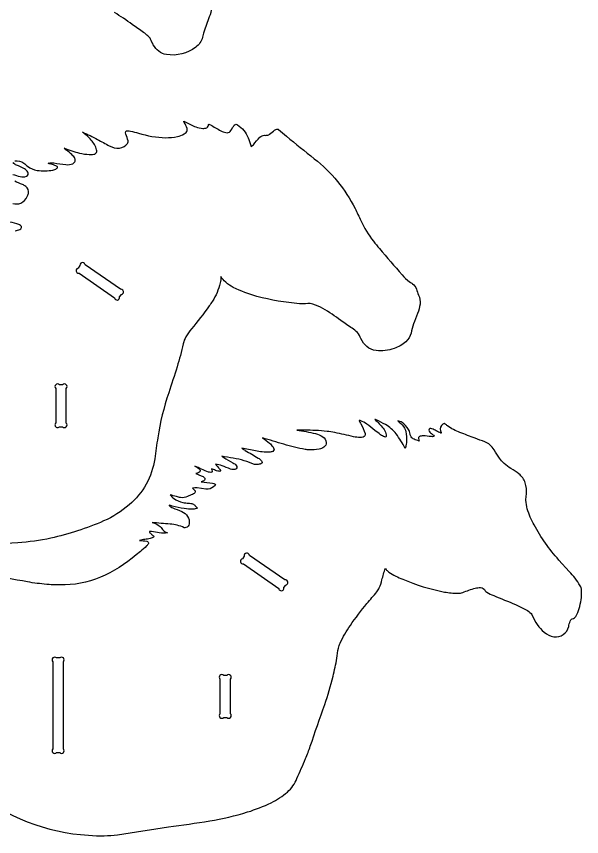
# Model space of a CAD drawing. Extents: x -1616 to 1418, y -1117 to 1417.
# Drawn here: x 773 to 1418, y -362 to 574 of the extents above; entities that cross this region are included whole.
import ezdxf

# ---------------------------------------------------------------- set-up
doc = ezdxf.new("R2010")
doc.units = 0
doc.header["$MEASUREMENT"] = 0
doc.layers.get('0').update_dxf_attribs({"linetype": 'CONTINUOUS'})

msp = doc.modelspace()

# ---------------------------------------------------------------- linework, layer by layer
for points in [[(996.02, 583.72, -0.067632), (993.43, 573.31, 0.014403), (987.23, 556.08, 0.019955), (985.74, 550.19, -0.168065), (977.93, 538.71, -0.202517), (944.5, 530.36, -0.23286), (929.58, 541.52, 0.010477), (926.46, 547.88, 0.083914), (923.48, 551.65, 0.019193), (918.53, 555.59, 0.002948), (905.48, 564.63, 0.030715), (885.12, 578.25, 0.046204)], [(771.59, 409.15, -0.186777), (781.73, 406.47, -0.02424), (786.02, 402.9, 0.130276), (797.13, 398.31, 0.086555), (814.94, 398.62, 0.079177), (819.21, 400.25, 0.209394), (820.21, 401.55, 0.239226), (819.65, 402.64, 0.058865), (817.23, 403.95, 0.019518), (810.8, 405.85, -0.098523), (809.73, 406.36, -0.343301), (809.81, 406.59, -0.098484), (816.19, 406.78, 0.018002), (829.74, 404.8, 0.124855), (837.7, 405.81, 0.480976), (839.47, 412.85, 0.058956), (837.85, 414.89, 0.035816), (832, 420.16, -0.008385), (827.78, 423.6, 0.029282), (845.46, 417.97, 0.037364), (856.31, 416.31, 0.061821), (861.59, 416.6, 0.066981), (863.76, 417.43, 0.259611), (865.06, 419.89, 0.078992), (864.9, 421.58, 0.117333), (858.54, 432.91, 0.045163), (848.86, 441.79, -0.020159), (865.87, 433.68, 0.00905), (879.36, 426.2, 0.140381), (891.08, 423.78, 0.21881), (900.05, 429.02, 0.068974), (900.85, 430.7, 0.152527), (900.99, 431.85, -0.004456), (898.17, 439.65, -0.221827), (898.35, 442.74, -0.196112), (899.93, 443.4, -0.064343), (903.71, 443.06, -0.026667), (912.75, 440.67, 0.066542), (943.59, 435.58, 0.058193), (957.24, 436.88, 0.066776), (964.7, 439.82, 0.05342), (966.97, 441.58, 0.231183), (968.12, 445.94, 0.102205), (964.78, 452.99, -0.134891), (964.34, 454.17), (964.46, 454.22, -0.090643), (965.9, 453.69, 0.047758), (978.05, 447.79, 0.064513), (986.13, 446.1, 0.112764), (990.49, 446.93, 0.280718), (992.59, 450.69, -0.297682), (993.02, 450.91, -0.073774), (996.2, 449.47, 0.031909), (1007.97, 442.79, 0.087428), (1013.81, 441.26, 0.272896), (1018.18, 443.86, -0.050638), (1021.96, 449.94, -0.362893), (1025.79, 450.29, -0.145702), (1037.67, 435.49, -0.036183), (1040.71, 426.74, 0.159054), (1041.49, 425.51, 0.243187), (1041.72, 425.55, 0.068466), (1043.75, 427.55, -0.050308), (1051.27, 435.97, -0.146785), (1056.4, 438.32, 0.090196), (1060.24, 438.52, 0.075969), (1062.21, 439.45, 0.029521), (1068.04, 444.17, -0.176369), (1071.22, 445.4, -0.128226), (1072.61, 444.91, -0.006362), (1081.49, 437.21, 0.003739), (1113.28, 411.58, -0.108044), (1159.93, 354.78, -0.008303), (1166.28, 341.01, 0.054048), (1180.84, 317.46, 0.014525), (1187.62, 309.05, -0.001522), (1213.58, 279, 0.058439), (1221.99, 271.19, -0.028705), (1225.5, 268.87, -0.109193), (1229.9, 262.83, 0.005173), (1232.17, 256.03, -0.161016), (1234.02, 245.72, -0.05706), (1231.08, 234.95, -0.002049), (1226.66, 223.05, 0.033149), (1223.76, 212.54, -0.147589), (1217.62, 202.71, -0.10387), (1204.43, 195.11, -0.115711), (1183.76, 192.64, -0.26364), (1166.57, 206.28, 0.089938), (1162.44, 213.3, 0.03932), (1156.61, 218.06, 0.002907), (1143.55, 227.06, 0.03057), (1123.15, 240.63, 0.052566), (1111.65, 245.66, 0.100818), (1105.77, 246.2, -0.042068), (1096.34, 246.05, -0.043879), (1047.82, 254.47, -0.046563), (1020.89, 264.76, -0.052272), (1012.17, 270.62, -0.07848), (1006.7, 277.27, -0.061574), (1005.85, 269.79, -0.084668), (997.01, 249.03, -0.014734), (993.43, 243.58, -0.014936), (973.03, 217.3, 0.024353), (966.77, 208.38, 0.080156), (963.68, 200.38, -0.022763), (956.74, 174.23, -0.00393), (947.09, 144.56, 0.040377), (934.57, 93.31, -0.003881), (931.21, 69.34, -0.1846), (901.94, 16.65, -0.076565), (872.88, -1.71, -0.048038), (812.59, -21.41, -0.039046), (774.91, -26.54, 0.008145), (721.8, -30.79, -0.020963)], [(769.28, 393.69, 0.008322), (777.45, 391.1, 0.159989), (784.85, 391.61, 0.454305), (786.19, 396.4, 0.132084), (782.42, 400.1, 0.032328), (773.41, 404.17, -0.154478), (769.72, 407.14, -0.348708)], [(769.24, 360.64, 0.174076), (778.2, 360.8, 0.165589), (785.71, 368.47, 0.050507), (786.98, 371.84, 0.288207), (783.93, 379.92, 0.073325), (780.3, 382.15, -0.014116), (771.38, 385.83, -0.085903)], [(772.01, 329.32, 0.05601), (777.26, 330.77, 0.243836), (779.2, 332.96, 0.265565), (778.04, 335.32, 0.077449), (773.67, 337.38, -0.005662), (753.24, 342.69, -0.069674)], [(738.07, -319.85, 0.153583), (873.66, -360.83, 0.027756), (888.66, -359.68, 0.002079), (946.83, -350.82, 0.00581), (993.91, -343.85, 0.033332), (1037.25, -333.73, 0.033552), (1064.08, -323.21, 0.064552), (1082.65, -310.98, 0.110698), (1093.4, -295.59, 0.003123), (1103.43, -272.73, 0.020133), (1108.7, -258.78, -0.002128), (1125.2, -211.16, 0.018421), (1134.78, -178.89, 0.019185), (1138.99, -158.34, -0.018648), (1140.75, -146.81, -0.051371), (1142.71, -141.13, -0.037378), (1154.46, -120.83, -0.023851), (1173.44, -95.93, -0.009852), (1184.84, -82.57, 0.073375), (1187.46, -78.13, 0.034553), (1190.46, -69.02, -0.026228), (1194.54, -55.75, 0.132925), (1196.51, -58.41, 0.039108), (1198.54, -60.02, 0.049596), (1214.25, -68.2, 0.051377), (1261.93, -82.76, 0.048948), (1277.35, -84.25, 0.063877), (1282.7, -83.35, -0.035399), (1297.05, -78.39, -0.068412), (1303.11, -77.8, -0.250444), (1308.4, -81.38, 0.102595), (1310.24, -82.97, 0.037732), (1318.07, -86.84, -0.00476), (1343.01, -97.12, -0.024305), (1355.02, -103.05, -0.067841), (1360.81, -107.45, -0.096577), (1362.11, -109.59, 0.116518), (1375.73, -128.72, 0.134918), (1386.7, -133.87, 0.390594), (1403.63, -122.02, -0.025243), (1405.25, -116.14, -0.199844), (1407.54, -113.36, 0.163792), (1410.42, -112.05, 0.0616), (1411.71, -110.54, 0.069806), (1415.52, -101.73, 0.082301), (1418.35, -81.16, 0.04756), (1417.77, -77.8, 0.061784), (1416.74, -75.61, 0.051088), (1404.37, -59.21), (1392.32, -46.27, -0.054218), (1364.07, -6.3, -0.048918), (1356.38, 12.03, -0.061289), (1354.83, 21.87, -0.032733), (1355.43, 28.45, 0.095817), (1354.02, 41.87, 0.144381), (1346.88, 51.96, 0.050689), (1337.76, 58.07, -0.03778), (1329.85, 63.81, -0.063984), (1324.56, 69.95, 0.002447), (1318.65, 79.28, 0.059855), (1313.67, 85.15, 0.071079), (1307.95, 88.51, 0.015825), (1296.73, 92.62, 0.005039), (1279.58, 99.25, -0.0646), (1265.35, 106.87, -0.027554), (1262.77, 108.91, 0.360503), (1260.02, 108.82, 0.308229), (1257.19, 101.26, 0.082346), (1258.11, 99.31, -0.27212), (1258.1, 98.66, -0.257239), (1257.8, 98.6, -0.056424), (1252.46, 101.12, 0.020483), (1247.58, 103.38, 0.057837), (1245.23, 103.89, 0.284132), (1244.01, 101.91, 0.157778), (1245.21, 99.65, 0.028305), (1248.66, 96.65, -0.088737), (1249.96, 95.22, -0.3749), (1249.78, 94.7, -0.108573), (1246.9, 94.53, 0.027384), (1237.27, 95.36, 0.092988), (1233.32, 94.63, 0.359128), (1232.15, 92.2, 0.017607), (1232.96, 89.43, -0.023953), (1227.11, 91.57, -0.127402), (1223.77, 94.1, -0.122746), (1222.79, 97.5, 0.109028), (1220.78, 102.79, 0.110401), (1213.47, 110.59, 0.093668), (1208.54, 112.58, -0.066924), (1215.03, 106.12, -0.126755), (1218.31, 97.52, -0.043125), (1218.1, 85.28, -0.060647), (1217.08, 81.06, 0.038289), (1206.75, 97.6, 0.098612), (1194.63, 108.23, 0.008085), (1183.89, 113.67, 0.067276), (1182.33, 114.04, -0.041285), (1191.93, 104, -0.092867), (1195.03, 98.02, -0.055337), (1195.46, 95.13, -0.266115), (1194.88, 94.11, -0.266115), (1193.71, 94.09, -0.076746), (1188.96, 96.74, 0.013032), (1182.26, 101.62, 0.004934), (1173.18, 108.86, 0.063887), (1166.29, 112.7, 0.061865), (1164.9, 113.01, 0.228316), (1164.68, 112.92, 0.228316), (1164.61, 112.68, 0.05765), (1166.44, 109.11, -0.058282), (1171.27, 98.04, -0.206078), (1171.06, 95.54, -0.206078), (1169.1, 93.97, -0.087196), (1165.47, 93.54, -0.046519), (1158.18, 94.43, 0.002434), (1136.59, 99.22, 0.025583), (1127.84, 100.51, 0.022575), (1102.14, 101.92, 0.012708), (1093.55, 101.74, -0.033707), (1114.65, 97.91, -0.080578), (1122.99, 94.24, -0.214232), (1126.97, 87.86, -0.281608), (1124.18, 82.41, -0.115371), (1118.75, 80.18, -0.056117), (1107.47, 79.32, -0.03448), (1103.04, 79.83, -0.022702), (1078.54, 85.82, -0.001426), (1054.35, 92.99, -0.035181), (1062.2, 87.02, -0.035614), (1065.88, 83.16, -0.145757), (1067.32, 79.76, -0.267594), (1065.97, 77.72, -0.104962), (1062.01, 76.76, -0.050352), (1053.92, 77.06, -0.018118), (1046.11, 78.15, -0.009882), (1030.66, 81.41, 0.042433), (1034.58, 78.66, -0.008818), (1049.25, 70.12, -0.061206), (1053.12, 66.94, -0.089853), (1053.94, 65.45, -0.274847), (1053.39, 64.06, -0.121299), (1049.36, 62.81), (1045.1, 62.55, 0.069334), (1020.81, 69.87, -0.006414), (1007.72, 72.05, 0.030572), (1012.18, 69.22), (1020.43, 64.65, -0.067919), (1024.27, 61.73, -0.271226), (1024.86, 58.93, -0.271226), (1022.71, 57.04, -0.163905), (1017.84, 57.42, -0.011706), (1008, 61.29, 0.09534), (1000.64, 62.92, -0.01865), (1005.01, 57.77, -0.051187), (1006.09, 55.82, -0.228415), (1006.05, 55.22, -0.228415), (1005.56, 54.88, -0.092589), (1000.62, 55.99, 0.011902), (995.88, 57.88, -0.112717), (996.79, 55.07, -0.203022), (996.3, 54.07, -0.203022), (995.24, 53.73, -0.088122), (992.51, 54.15, -0.028039), (984.7, 57.36, 0.010223), (977, 60.83, -0.092818), (982.67, 57.04, -0.381729), (982.7, 54.35, -0.118376), (978.24, 52.4), (984.34, 49.93, -0.09391), (988.11, 47.53, -0.218862), (988.62, 46.17, -0.218862), (987.92, 44.89, -0.101608), (984.15, 42.91, -0.024151), (997.2, 41.34, -0.124351), (1000.05, 40.17, -0.363467), (1000.13, 38.62, -0.187431), (992.11, 34.7, -0.048914), (989.33, 34.66), (979.51, 35.95, 0.063528), (974.21, 35.64, -0.117433), (977.17, 32.6, -0.363368), (976.3, 29.77, -0.05022), (974.23, 28.52, -0.006691), (968.56, 26.33, -0.170079), (960.47, 25.06, -0.030386), (955.85, 26.03, -0.004959), (948.97, 28.05, 0.10624), (952.74, 24.19, 0.094245), (963.35, 19.22, 0.050531), (969.86, 18.69, -0.07361), (974.46, 17.73, -0.082686), (977.45, 15.52, -0.010583), (980.02, 12.78, -0.077733), (974.82, 11.78, -0.044411), (964.85, 12.46, -0.02342), (951.09, 15.36, 0.014748), (947.59, 16.2, 0.100106), (947.93, 15.63, 0.080671), (951.74, 13.31, 0.00444), (961.93, 9.11, -0.337738), (970.58, -5.04, -0.292831), (966.68, -9.21, -0.079998), (964.6, -9.44, 0.103853), (948.76, -5.23, -0.013742), (928.14, -3.44, -0.06244), (935.15, -6.36, -0.111953), (939.24, -10.43, 0.130353), (943.26, -14.25, 0.034751), (945.8, -15.4, -0.06953), (936.39, -15.2, -0.006892), (927.57, -13.72, 0.056261), (925.34, -13.73, 0.403032), (925.14, -14.34, 0.086149), (927.67, -17.08, -0.00806), (930.59, -19.46, -0.102582), (929.94, -20.18, -0.100159), (926.04, -21.69, -0.020424), (919.89, -22.76, 0.024962), (913.75, -23.89, -0.032074), (922.02, -24.87, -0.179452), (923.77, -25.98, -0.231944), (923.88, -27.29, -0.097542), (921.96, -30.17, -0.027048), (914.79, -36.55, -0.067942), (874.55, -63.55, -0.103683), (828.82, -74.65, -0.032621), (807.94, -74.07, -0.019425), (785.93, -71.24, -0.000542), (739.53, -62.73, 0.029527)]]:
    msp.add_lwpolyline(points, format="xyb")
for points in [[(844.91, 280.82), (885.25, 252.8, 1), (891.16, 253.87), (893.16, 256.76, 1), (892.1, 262.66), (851.75, 290.67, 1), (845.85, 289.61), (843.85, 286.72, 1)], [(818.18, 149.51), (818.18, 110, 1), (822.42, 105.76), (825.93, 105.76, 1), (830.18, 110), (830.18, 149.51, 1), (825.93, 153.76), (822.42, 153.76, 1)], [(1032.38, -50.8), (1072.72, -78.81, 1), (1078.63, -77.75), (1080.63, -74.86, 1), (1079.57, -68.95), (1039.22, -40.94, 1), (1033.32, -42), (1031.31, -44.89, 1)], [(814.95, -162.24), (814.95, -261.75, 1), (819.2, -265.99), (822.71, -265.99, 1), (826.95, -261.75), (826.95, -162.24, 1), (822.71, -157.99), (819.2, -157.99, 1)], [(1005.65, -182.1), (1005.65, -221.61, 1), (1009.89, -225.86), (1013.4, -225.86, 1), (1017.65, -221.61), (1017.65, -182.1, 1), (1013.4, -177.86), (1009.89, -177.86, 1)]]:
    msp.add_lwpolyline(points, format="xyb", close=True)

doc.saveas('drawing.dxf')
